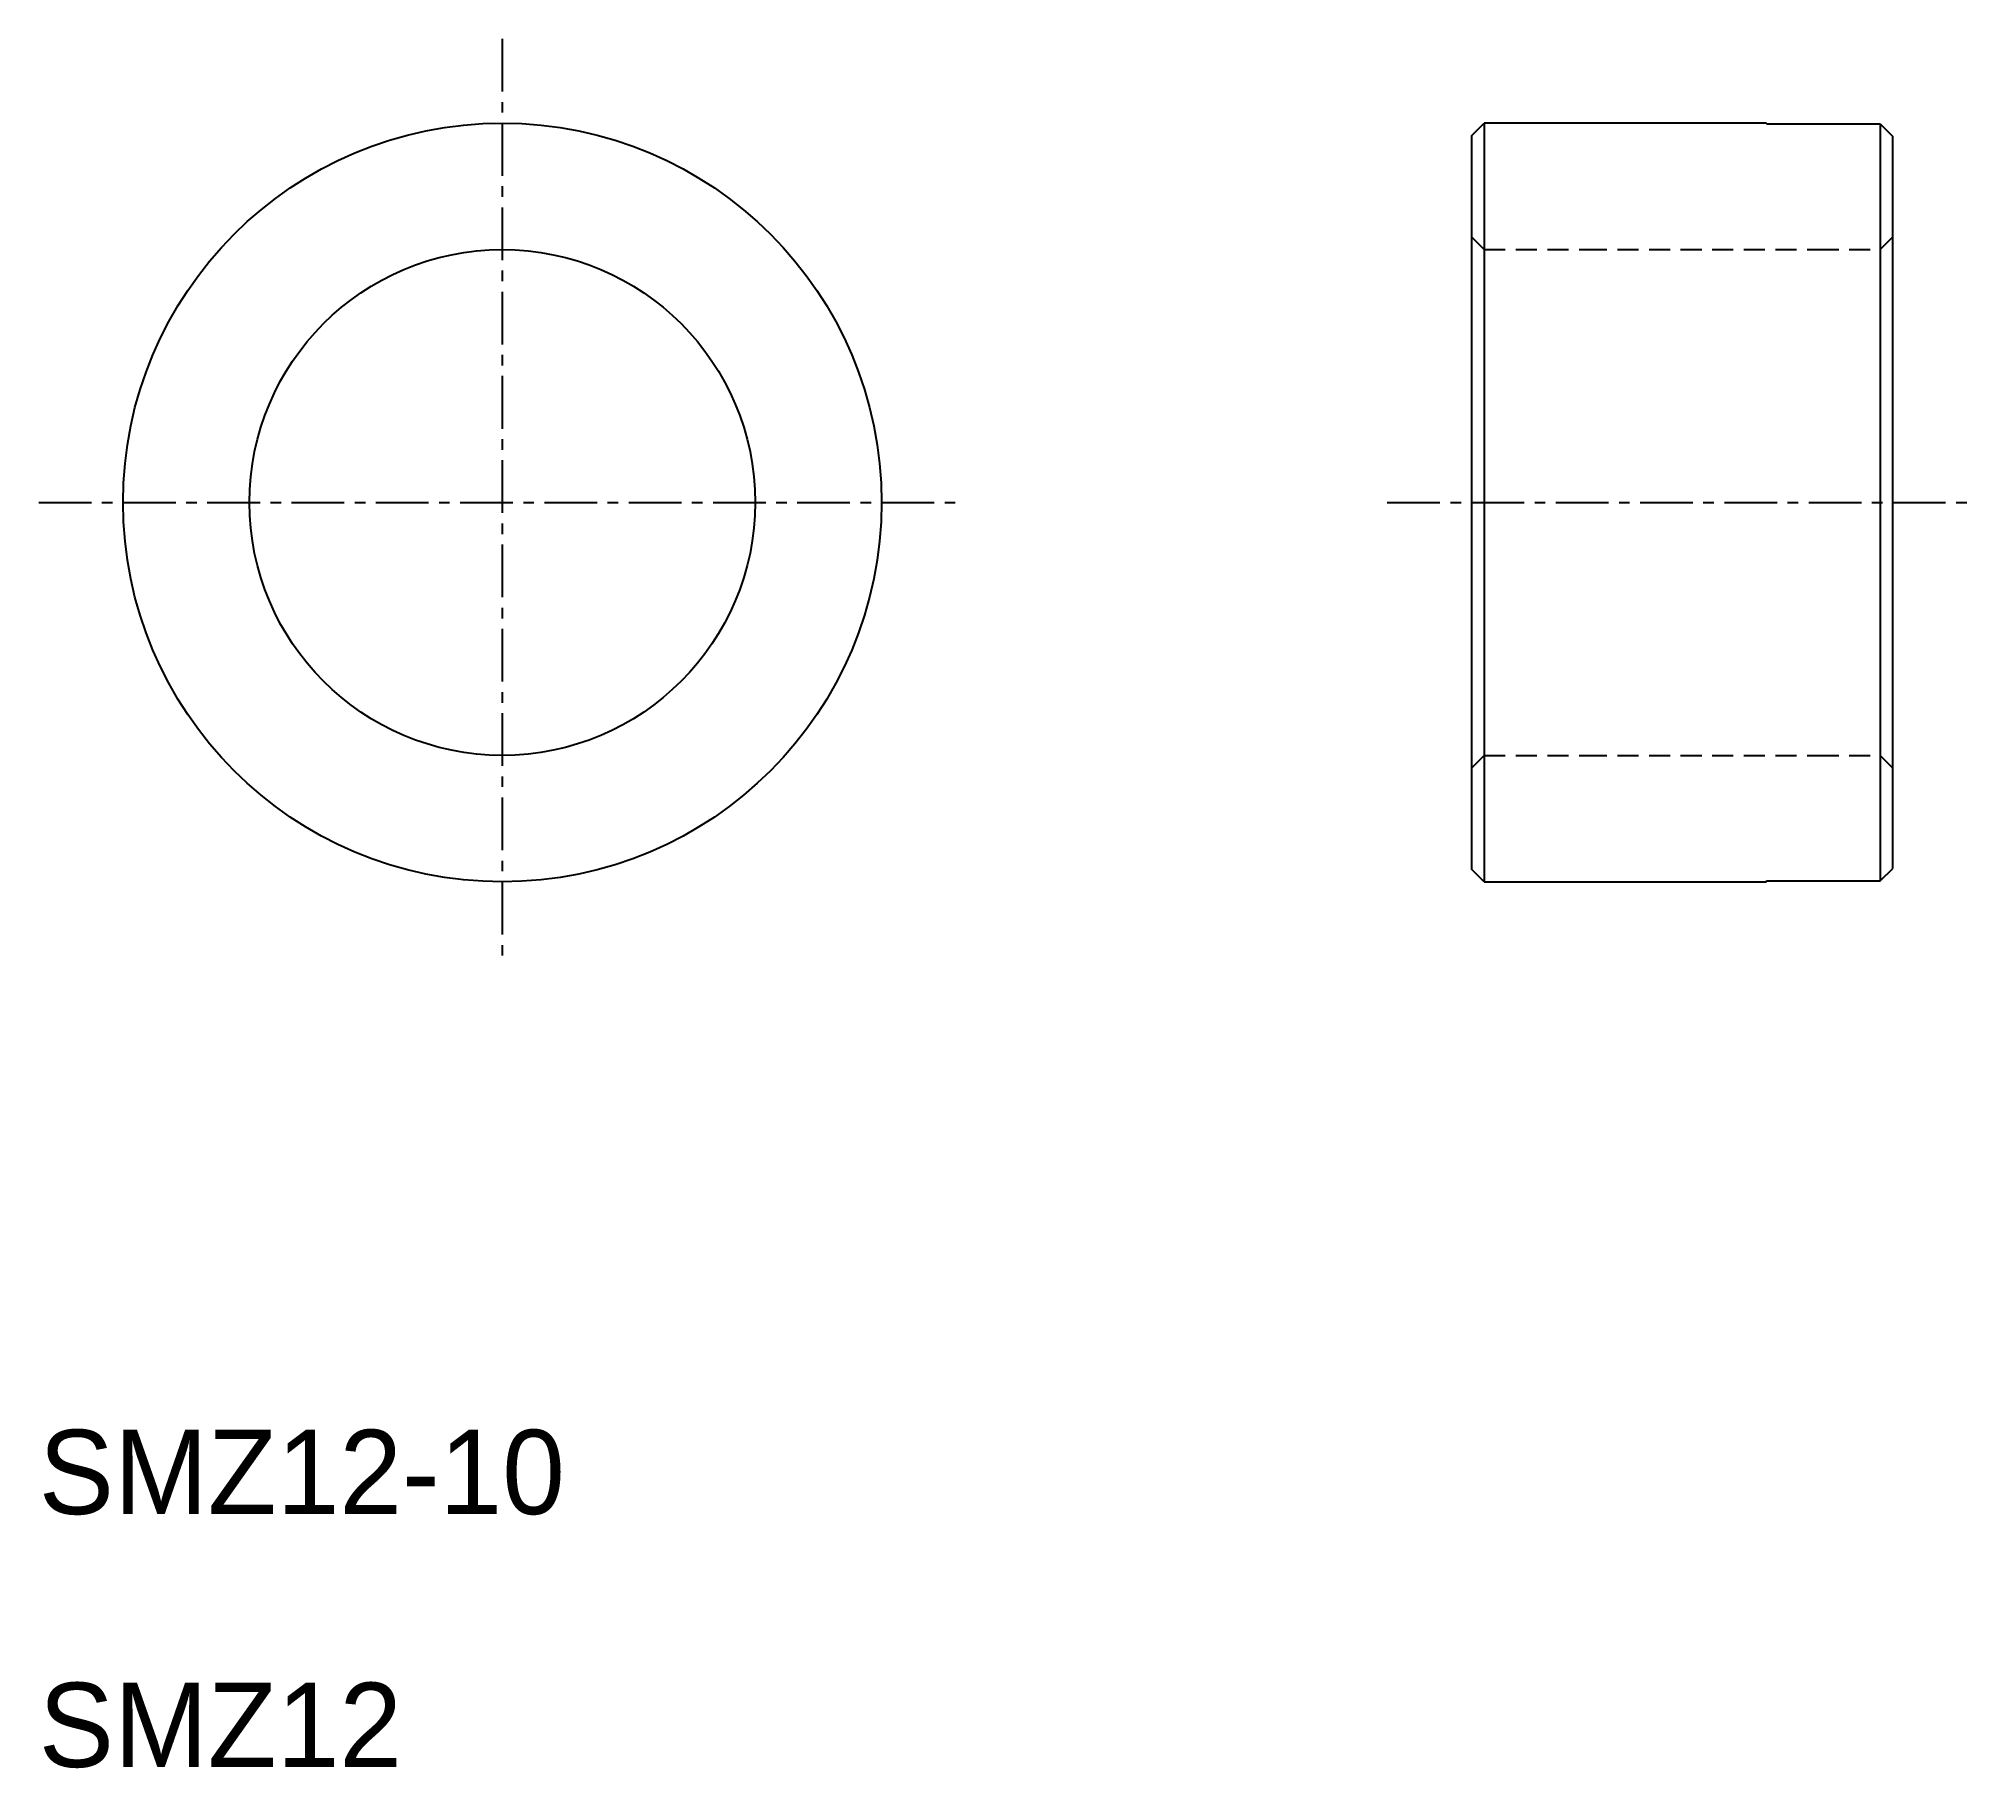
# Model space of a CAD drawing. Extents: x 10 to 56, y 10 to 51.
import ezdxf

# ---------------------------------------------------------------- set-up
doc = ezdxf.new("R2010")
doc.units = 0
doc.linetypes.add('CENTER', pattern=[2, 1.25, -0.25, 0.25, -0.25])
doc.linetypes.add('DASHED', pattern=[0.75, 0.5, -0.25])
doc.layers.get('0').update_dxf_attribs({"linetype": 'CONTINUOUS'})
doc.layers.add('CENTER', color=1, linetype='CENTER')

msp = doc.modelspace()

# ---------------------------------------------------------------- linework, layer by layer
at = {"color": 7, "linetype": 'CONTINUOUS'}
for p, q in [((44, 48.7), (44.3, 49)), ((44.3, 49), (44.3, 31)), ((51, 49), (44.3, 49)), ((51, 48.98), (51, 49)), ((51, 48.98), (53.7, 48.98)), ((53.7, 48.98), (53.7, 31.02)), ((53.7, 48.98), (54, 48.68)), ((44, 48.7), (44, 31.3)), ((54, 31.32), (54, 48.68)), ((44.3, 31), (44, 31.3)), ((53.7, 31.02), (54, 31.32)), ((44.3, 31), (51, 31)), ((46.65, 31), (46.65, 31)), ((49, 31), (49, 31)), ((51, 31), (51, 31.02)), ((51, 31.02), (53.7, 31.02))]:
    msp.add_line(p, q, dxfattribs=at)
at = {"color": 3, "linetype": 'DASHED'}
for p, q in [((44, 46.3), (44.3, 46)), ((44.3, 46), (46.712, 46)), ((46.712, 46), (52.212, 46)), ((52.212, 46), (53.7, 46)), ((53.7, 46), (54, 46.3)), ((44, 33.7), (44.3, 34)), ((44.3, 34), (46.712, 34)), ((46.712, 34), (52.212, 34)), ((52.212, 34), (53.7, 34)), ((53.7, 34), (54, 33.7))]:
    msp.add_line(p, q, dxfattribs=at)
at = {"color": 7, "linetype": 'CONTINUOUS'}
for radius in [9, 6]:
    msp.add_circle((21, 40), radius, dxfattribs=at)
at = {"layer": 'CENTER', "color": 1, "linetype": 'CENTER'}
for p, q in [((21, 51), (21, 29)), ((10, 40), (32, 40)), ((42, 40), (56, 40))]:
    msp.add_line(p, q, dxfattribs=at)

# ---------------------------------------------------------------- texts
at = {"color": 7, "linetype": 'CONTINUOUS'}
for s, p in [('SMZ12-10', (10, 16)), ('SMZ12', (10, 10))]:
    msp.add_text(s, height=2, dxfattribs=at).set_placement(p)

doc.saveas('drawing.dxf')
